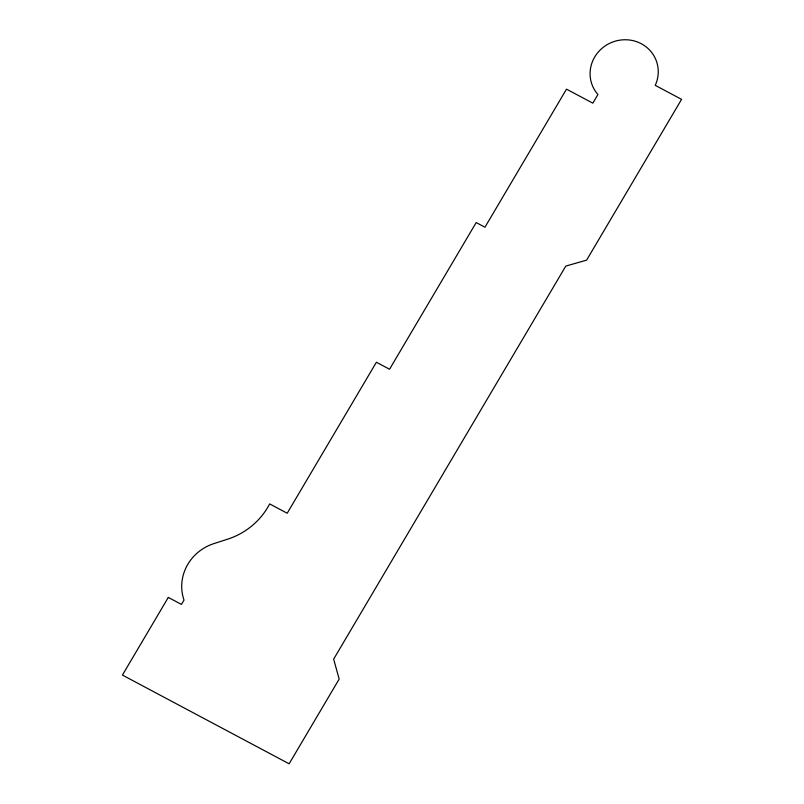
<?xml version="1.0" encoding="UTF-8"?>
<svg xmlns="http://www.w3.org/2000/svg" width="804" height="804" viewBox="0 0 804 804"><rect width="100%" height="100%" fill="white"/><g stroke="black" fill="none" stroke-linecap="round" stroke-linejoin="round"><path stroke-width="1.21" d="M168.297 597.422L122.429 675.079L289.128 763.8L339.167 679.089L333.65 659.139L565.795 266.084L586.608 260.144L681.571 99.354L655.25 85.345A34.281 32.773 -21 0 0 642.697 44.521A34.281 32.773 -21 0 0 598.678 51.577A34.281 32.773 -21 0 0 597.935 94.53L592.839 103.163L566.508 89.154L484.963 227.22L476.189 222.557L389.548 369.247L376.393 362.242L287.199 513.253L269.652 503.917A70.35 67.245 -21 0 1 227.632 539.182L213.804 543.645A45.496 43.486 -21 0 0 184.005 600.106L181.453 604.427L168.297 597.422"/></g></svg>
